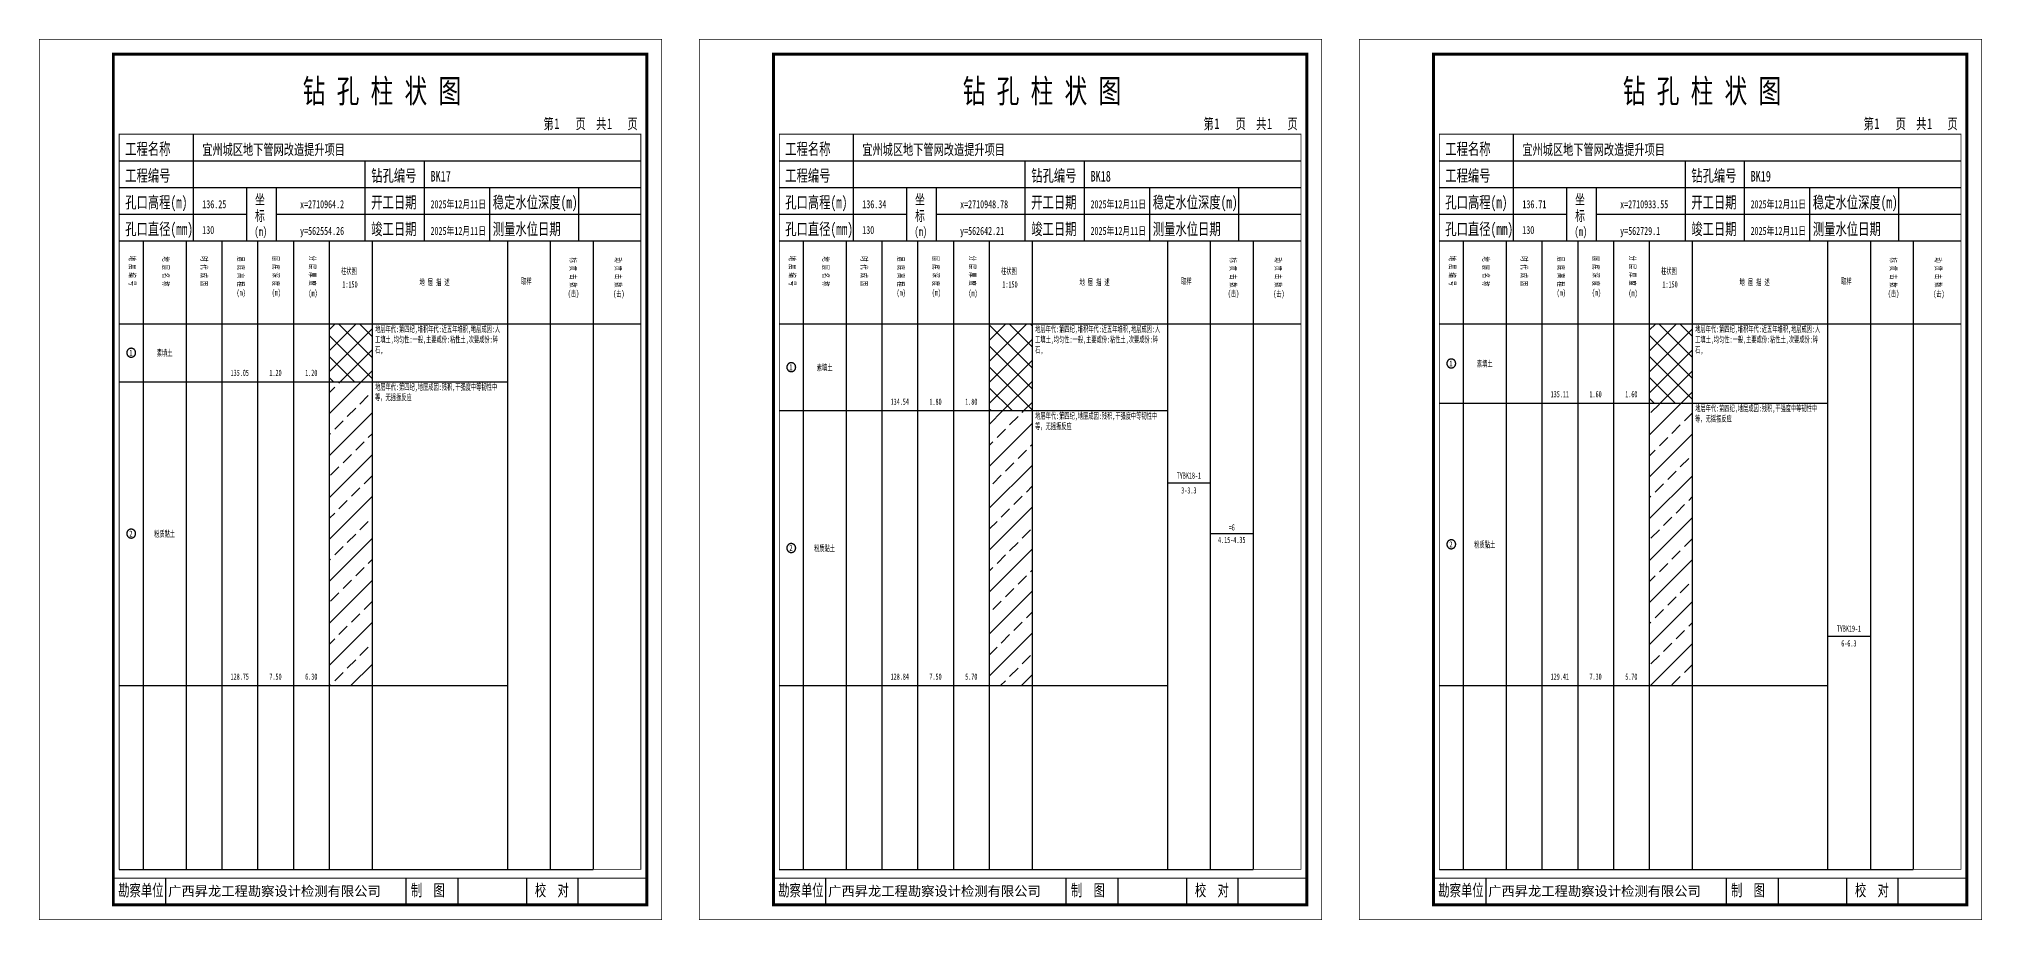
# Model space of a CAD drawing. Header units: millimetres. Extents: x 0 to 2711117, y 0 to 567555.
# Drawn here: x 6012 to 6668, y 0 to 297 of the extents above; entities that cross this region are included whole.
import ezdxf
from ezdxf.enums import TextEntityAlignment as Align

# ---------------------------------------------------------------- set-up
doc = ezdxf.new("R2010")
doc.units = ezdxf.units.MM
doc.layers.add('GICAD_POU_TEXTS', color=7, linetype='Continuous')
doc.layers.add('勘察点图例', color=7, linetype='Continuous')
doc.styles.add('HEAD_FONT', font='simfang.ttf', dxfattribs={"width": 0.6})
doc.styles.add('HEAD_FONT2', font='simfang.ttf', dxfattribs={"width": 0.6})
doc.styles.add('HT', font='simhei.ttf')
doc.styles.add('LZ_FONT', font='simfang.ttf', dxfattribs={"width": 0.7, "height": 8})
doc.styles.add('成果图图块', font='simfang.ttf', dxfattribs={"height": 2.5})
doc.styles.add('成果图表体', font='simfang.ttf', dxfattribs={"width": 0.6, "height": 2.1})
pattern_1 = [(45, (0, 0), (-3.535534, 3.535534), []), (135, (0, 0), (-3.535534, -3.535534), [])]
pattern_2 = [(45, (0, 0), (-7.071068, 7.071068), []), (45, (7.071, 0), (-7.071068, 7.071068), [4, -2])]

# ---------------------------------------------------------------- blocks, each defined once
blk = doc.blocks.new('BK17')
for p, q in [((52, 229), (52, 265)), ((27, 256), (203, 256)), ((110, 229), (110, 256)), ((130, 229), (130, 256)), ((27, 247), (203, 247)), ((70, 229), (70, 247)), ((80, 229), (80, 247)), ((152, 229), (152, 247)), ((182, 229), (182, 247)), ((27, 238), (70, 238)), ((80, 238), (203, 238)), ((27, 229), (35.05, 229)), ((35.05, 229), (35.05, 17)), ((35.05, 229), (49.53, 229)), ((49.53, 229), (49.53, 17)), ((49.53, 229), (61.6, 229)), ((61.6, 229), (61.6, 17)), ((61.6, 229), (73.68, 229)), ((73.68, 229), (73.68, 17)), ((73.68, 229), (85.75, 229)), ((85.75, 229), (85.75, 17)), ((85.75, 229), (97.82, 229)), ((97.82, 229), (97.82, 17)), ((97.82, 229), (112.3, 229)), ((112.3, 229), (112.3, 17)), ((112.3, 229), (157.93, 229)), ((157.93, 229), (157.93, 17)), ((157.93, 229), (172.42, 229)), ((172.42, 229), (172.42, 17)), ((172.42, 229), (186.9, 229)), ((186.9, 229), (186.9, 17)), ((186.9, 229), (203, 229)), ((27, 201), (203, 201)), ((27, 17), (35.05, 17)), ((35.05, 17), (49.53, 17)), ((42.74, 4.95), (42.74, 13.95)), ((42.74, 4.95), (42.74, 13.95)), ((49.53, 17), (61.6, 17)), ((61.6, 17), (73.68, 17)), ((73.68, 17), (85.75, 17)), ((85.75, 17), (97.82, 17)), ((97.82, 17), (112.3, 17)), ((112.3, 17), (157.93, 17)), ((123.83, 4.95), (123.83, 13.95)), ((141.38, 4.95), (141.38, 13.95)), ((157.93, 17), (172.42, 17)), ((164.48, 4.95), (164.48, 13.95)), ((172.42, 17), (186.9, 17)), ((181.84, 4.95), (181.84, 13.95)), ((181.84, 4.95), (181.84, 13.95))]:
    blk.add_line(p, q)
for points, const_width in [([(0, 0), (210, 0), (210, 297), (0, 297)], 0.25), ([(25, 5), (205, 5), (205, 292), (25, 292)], 1), ([(27, 265), (203, 265), (203, 17), (27, 17)], 0.3)]:
    blk.add_lwpolyline(points, close=True, dxfattribs=dict(const_width=const_width))
at = {"const_width": 0.3}
for points in [[(27, 229), (203, 229)], [(25, 14), (205, 14)]]:
    blk.add_lwpolyline(points, dxfattribs=at)
at = {"style": 'LZ_FONT', "width": 0.7}
for s, height, p in [('钻 孔 柱 状 图', 8, (88.9, 275.54)), ('第', 3.6, (170.12, 266.7)), ('1', 3.6, (173.78, 266.75)), ('页', 3.6, (180.96, 266.7)), ('共', 3.6, (187.88, 266.7)), ('1', 3.6, (191.54, 266.7)), ('页', 3.6, (198.44, 266.7)), ('工程名称', 4, (29, 258)), ('宜州城区地下管网改造提升项目', 3.6, (55, 258)), ('工程编号', 4, (29, 249)), ('钻孔编号', 4, (112, 249)), ('BK17', 3.6, (132, 249)), ('孔口高程(m)', 4, (29, 240)), ('136.25', 2.7, (55, 240)), ('坐', 3.5, (72.79, 241.24)), ('x=2710964.2', 2.7, (88, 240)), ('开工日期', 4, (112, 240)), ('2025年12月11日', 2.7, (132, 240)), ('稳定水位深度(m)', 4, (153, 240)), ('标', 3.5, (72.79, 235.7)), ('孔口直径(mm)', 4, (29, 231)), ('130', 2.7, (54.98, 231.31)), ('(m) ', 3, (72.59, 230.65)), ('y=562554.26', 2.7, (88, 231)), ('竣工日期', 4, (112, 231)), ('2025年12月11日', 2.7, (132, 231)), ('测量水位日期', 4, (153, 231)), ('勘察单位', 4, (26.65, 7.95)), ('制  图', 4, (125.4, 7.95)), ('校  对', 4, (167.22, 7.95))]:
    blk.add_text(s, height=height, dxfattribs=at).set_placement(p)
at = {"style": 'HT'}
blk.add_text('广西昇龙工程勘察设计检测有限公司', height=3.2865, dxfattribs=at).set_placement((43.48, 8.02))
at = {"char_height": 2.1, "width": 22.806, "attachment_point": 1, "rotation": 270, "style": 'HEAD_FONT'}
for s, insert in [('地 层 编 号', (32.46, 223.92)), ('地 层 名 称', (43.79, 223.76)), ('时 代 成 因', (56.67, 223.83)), ('层 底 高 程', (69.07, 223.71)), ('层 底 深 度', (80.9, 223.91)), ('分 层 厚 度', (93.26, 224.01)), ('标 贯 击 数', (181.21, 223.37)), ('动 贯 击 数', (196.38, 223.43))]:
    blk.add_mtext(s, dxfattribs=dict(at, insert=insert))
at = {"char_height": 2.1, "attachment_point": 1}
for s, insert, width, style in [('柱状图', (101.82, 219.87), 7.855, 'HEAD_FONT2'), ('地 层 描 述', (128.29, 216.11), 22.0781, 'HEAD_FONT2'), ('取样', (162.58, 216.44), 7.855, 'HEAD_FONT2'), ('(m)', (66.58, 212.56), 4.7944, 'HEAD_FONT'), ('(m)', (78.47, 212.61), 4.7944, 'HEAD_FONT'), ('(m)', (90.81, 212.43), 4.7944, 'HEAD_FONT'), ('1:150', (102.26, 215.36), 6.9223, 'HEAD_FONT2'), ('(击)', (178.33, 212.31), 7.855, 'HEAD_FONT2'), ('(击)', (193.64, 212.22), 7.855, 'HEAD_FONT2')]:
    blk.add_mtext(s, dxfattribs=dict(at, insert=insert, width=width, style=style))
blk = doc.blocks.new('BK17_0')
at = {"color": 7}
blk.add_polyline3d([(-1.5, 0.02, 0), (-1.5, -0.06, 0), (-1.49, -0.13, 0), (-1.48, -0.2, 0), (-1.47, -0.28, 0), (-1.46, -0.35, 0), (-1.44, -0.42, 0), (-1.41, -0.49, 0), (-1.39, -0.56, 0), (-1.36, -0.63, 0), (-1.32, -0.69, 0), (-1.29, -0.76, 0), (-1.25, -0.82, 0), (-1.2, -0.88, 0), (-1.16, -0.94, 0), (-1.11, -0.99, 0), (-1.06, -1.04, 0), (-1.01, -1.1, 0), (-0.95, -1.14, 0), (-0.89, -1.19, 0), (-0.83, -1.23, 0), (-0.77, -1.27, 0), (-0.71, -1.31, 0), (-0.64, -1.34, 0), (-0.57, -1.37, 0), (-0.51, -1.4, 0), (-0.44, -1.42, 0), (-0.36, -1.44, 0), (-0.29, -1.46, 0), (-0.22, -1.47, 0), (-0.15, -1.48, 0), (-0.07, -1.48, 0), (0, -1.48, 0), (0.07, -1.48, 0), (0.15, -1.48, 0), (0.22, -1.47, 0), (0.29, -1.46, 0), (0.36, -1.44, 0), (0.44, -1.42, 0), (0.51, -1.4, 0), (0.57, -1.37, 0), (0.64, -1.34, 0), (0.71, -1.31, 0), (0.77, -1.27, 0), (0.83, -1.23, 0), (0.89, -1.19, 0), (0.95, -1.14, 0), (1.01, -1.1, 0), (1.06, -1.04, 0), (1.11, -0.99, 0), (1.16, -0.94, 0), (1.2, -0.88, 0), (1.25, -0.82, 0), (1.29, -0.76, 0), (1.32, -0.69, 0), (1.36, -0.63, 0), (1.39, -0.56, 0), (1.41, -0.49, 0), (1.44, -0.42, 0), (1.46, -0.35, 0), (1.47, -0.28, 0), (1.48, -0.2, 0), (1.49, -0.13, 0), (1.5, -0.06, 0), (1.5, 0.02, 0), (1.5, 0.09, 0), (1.49, 0.16, 0), (1.48, 0.24, 0), (1.47, 0.31, 0), (1.46, 0.38, 0), (1.44, 0.45, 0), (1.41, 0.52, 0), (1.39, 0.59, 0), (1.36, 0.66, 0), (1.32, 0.72, 0), (1.29, 0.79, 0), (1.25, 0.85, 0), (1.2, 0.91, 0), (1.16, 0.97, 0), (1.11, 1.02, 0), (1.06, 1.08, 0), (1.01, 1.13, 0), (0.95, 1.18, 0), (0.89, 1.22, 0), (0.83, 1.26, 0), (0.77, 1.3, 0), (0.71, 1.34, 0), (0.64, 1.37, 0), (0.57, 1.4, 0), (0.51, 1.43, 0), (0.44, 1.45, 0), (0.36, 1.47, 0), (0.29, 1.49, 0), (0.22, 1.5, 0), (0.15, 1.51, 0), (0.07, 1.51, 0), (0, 1.52, 0), (-0.07, 1.51, 0), (-0.15, 1.51, 0), (-0.22, 1.5, 0), (-0.29, 1.49, 0), (-0.36, 1.47, 0), (-0.44, 1.45, 0), (-0.51, 1.43, 0), (-0.57, 1.4, 0), (-0.64, 1.37, 0), (-0.71, 1.34, 0), (-0.77, 1.3, 0), (-0.83, 1.26, 0), (-0.89, 1.22, 0), (-0.95, 1.18, 0), (-1.01, 1.13, 0), (-1.06, 1.08, 0), (-1.11, 1.02, 0), (-1.16, 0.97, 0), (-1.2, 0.91, 0), (-1.25, 0.85, 0), (-1.29, 0.79, 0), (-1.32, 0.72, 0), (-1.36, 0.66, 0), (-1.39, 0.59, 0), (-1.41, 0.52, 0), (-1.44, 0.45, 0), (-1.46, 0.38, 0), (-1.47, 0.31, 0), (-1.48, 0.24, 0), (-1.49, 0.16, 0), (-1.5, 0.09, 0), (-1.5, 0.02, 0)], dxfattribs=at)
at = {"layer": 'GICAD_POU_TEXTS', "color": 7, "style": '成果图图块', "width": 0.7}
blk.add_text('1', height=2, dxfattribs=at).set_placement((-0.09, -0.99), align=Align.CENTER)
blk = doc.blocks.new('BK17_1')
at = {"color": 7}
blk.add_polyline3d([(-1.5, 0.02, 0), (-1.5, -0.06, 0), (-1.49, -0.13, 0), (-1.48, -0.2, 0), (-1.47, -0.28, 0), (-1.46, -0.35, 0), (-1.44, -0.42, 0), (-1.41, -0.49, 0), (-1.39, -0.56, 0), (-1.36, -0.63, 0), (-1.32, -0.69, 0), (-1.29, -0.76, 0), (-1.25, -0.82, 0), (-1.2, -0.88, 0), (-1.16, -0.94, 0), (-1.11, -0.99, 0), (-1.06, -1.04, 0), (-1.01, -1.1, 0), (-0.95, -1.14, 0), (-0.89, -1.19, 0), (-0.83, -1.23, 0), (-0.77, -1.27, 0), (-0.71, -1.31, 0), (-0.64, -1.34, 0), (-0.57, -1.37, 0), (-0.51, -1.4, 0), (-0.44, -1.42, 0), (-0.36, -1.44, 0), (-0.29, -1.46, 0), (-0.22, -1.47, 0), (-0.15, -1.48, 0), (-0.07, -1.48, 0), (0, -1.48, 0), (0.07, -1.48, 0), (0.15, -1.48, 0), (0.22, -1.47, 0), (0.29, -1.46, 0), (0.36, -1.44, 0), (0.44, -1.42, 0), (0.51, -1.4, 0), (0.57, -1.37, 0), (0.64, -1.34, 0), (0.71, -1.31, 0), (0.77, -1.27, 0), (0.83, -1.23, 0), (0.89, -1.19, 0), (0.95, -1.14, 0), (1.01, -1.1, 0), (1.06, -1.04, 0), (1.11, -0.99, 0), (1.16, -0.94, 0), (1.2, -0.88, 0), (1.25, -0.82, 0), (1.29, -0.76, 0), (1.32, -0.69, 0), (1.36, -0.63, 0), (1.39, -0.56, 0), (1.41, -0.49, 0), (1.44, -0.42, 0), (1.46, -0.35, 0), (1.47, -0.28, 0), (1.48, -0.2, 0), (1.49, -0.13, 0), (1.5, -0.06, 0), (1.5, 0.02, 0), (1.5, 0.09, 0), (1.49, 0.16, 0), (1.48, 0.24, 0), (1.47, 0.31, 0), (1.46, 0.38, 0), (1.44, 0.45, 0), (1.41, 0.52, 0), (1.39, 0.59, 0), (1.36, 0.66, 0), (1.32, 0.72, 0), (1.29, 0.79, 0), (1.25, 0.85, 0), (1.2, 0.91, 0), (1.16, 0.97, 0), (1.11, 1.02, 0), (1.06, 1.08, 0), (1.01, 1.13, 0), (0.95, 1.18, 0), (0.89, 1.22, 0), (0.83, 1.26, 0), (0.77, 1.3, 0), (0.71, 1.34, 0), (0.64, 1.37, 0), (0.57, 1.4, 0), (0.51, 1.43, 0), (0.44, 1.45, 0), (0.36, 1.47, 0), (0.29, 1.49, 0), (0.22, 1.5, 0), (0.15, 1.51, 0), (0.07, 1.51, 0), (0, 1.52, 0), (-0.07, 1.51, 0), (-0.15, 1.51, 0), (-0.22, 1.5, 0), (-0.29, 1.49, 0), (-0.36, 1.47, 0), (-0.44, 1.45, 0), (-0.51, 1.43, 0), (-0.57, 1.4, 0), (-0.64, 1.37, 0), (-0.71, 1.34, 0), (-0.77, 1.3, 0), (-0.83, 1.26, 0), (-0.89, 1.22, 0), (-0.95, 1.18, 0), (-1.01, 1.13, 0), (-1.06, 1.08, 0), (-1.11, 1.02, 0), (-1.16, 0.97, 0), (-1.2, 0.91, 0), (-1.25, 0.85, 0), (-1.29, 0.79, 0), (-1.32, 0.72, 0), (-1.36, 0.66, 0), (-1.39, 0.59, 0), (-1.41, 0.52, 0), (-1.44, 0.45, 0), (-1.46, 0.38, 0), (-1.47, 0.31, 0), (-1.48, 0.24, 0), (-1.49, 0.16, 0), (-1.5, 0.09, 0), (-1.5, 0.02, 0)], dxfattribs=at)
at = {"layer": 'GICAD_POU_TEXTS', "color": 7, "style": '成果图图块', "width": 0.7}
blk.add_text('2', height=2, dxfattribs=at).set_placement((-0.09, -0.99), align=Align.CENTER)
blk = doc.blocks.new('BK18')
for p, q in [((52, 229), (52, 265)), ((27, 256), (203, 256)), ((110, 229), (110, 256)), ((130, 229), (130, 256)), ((27, 247), (203, 247)), ((70, 229), (70, 247)), ((80, 229), (80, 247)), ((152, 229), (152, 247)), ((182, 229), (182, 247)), ((27, 238), (70, 238)), ((80, 238), (203, 238)), ((27, 229), (35.05, 229)), ((35.05, 229), (35.05, 17)), ((35.05, 229), (49.53, 229)), ((49.53, 229), (49.53, 17)), ((49.53, 229), (61.6, 229)), ((61.6, 229), (61.6, 17)), ((61.6, 229), (73.68, 229)), ((73.68, 229), (73.68, 17)), ((73.68, 229), (85.75, 229)), ((85.75, 229), (85.75, 17)), ((85.75, 229), (97.82, 229)), ((97.82, 229), (97.82, 17)), ((97.82, 229), (112.3, 229)), ((112.3, 229), (112.3, 17)), ((112.3, 229), (157.93, 229)), ((157.93, 229), (157.93, 17)), ((157.93, 229), (172.42, 229)), ((172.42, 229), (172.42, 17)), ((172.42, 229), (186.9, 229)), ((186.9, 229), (186.9, 17)), ((186.9, 229), (203, 229)), ((27, 201), (203, 201)), ((27, 17), (35.05, 17)), ((35.05, 17), (49.53, 17)), ((42.74, 4.95), (42.74, 13.95)), ((42.74, 4.95), (42.74, 13.95)), ((49.53, 17), (61.6, 17)), ((61.6, 17), (73.68, 17)), ((73.68, 17), (85.75, 17)), ((85.75, 17), (97.82, 17)), ((97.82, 17), (112.3, 17)), ((112.3, 17), (157.93, 17)), ((123.83, 4.95), (123.83, 13.95)), ((141.38, 4.95), (141.38, 13.95)), ((157.93, 17), (172.42, 17)), ((164.48, 4.95), (164.48, 13.95)), ((172.42, 17), (186.9, 17)), ((181.84, 4.95), (181.84, 13.95)), ((181.84, 4.95), (181.84, 13.95))]:
    blk.add_line(p, q)
for points, const_width in [([(0, 0), (210, 0), (210, 297), (0, 297)], 0.25), ([(25, 5), (205, 5), (205, 292), (25, 292)], 1), ([(27, 265), (203, 265), (203, 17), (27, 17)], 0.3)]:
    blk.add_lwpolyline(points, close=True, dxfattribs=dict(const_width=const_width))
at = {"const_width": 0.3}
for points in [[(27, 229), (203, 229)], [(25, 14), (205, 14)]]:
    blk.add_lwpolyline(points, dxfattribs=at)
at = {"style": 'LZ_FONT', "width": 0.7}
for s, height, p in [('钻 孔 柱 状 图', 8, (88.9, 275.54)), ('第', 3.6, (170.12, 266.7)), ('1', 3.6, (173.78, 266.75)), ('页', 3.6, (180.96, 266.7)), ('共', 3.6, (187.88, 266.7)), ('1', 3.6, (191.54, 266.7)), ('页', 3.6, (198.44, 266.7)), ('工程名称', 4, (29, 258)), ('宜州城区地下管网改造提升项目', 3.6, (55, 258)), ('工程编号', 4, (29, 249)), ('钻孔编号', 4, (112, 249)), ('BK18', 3.6, (132, 249)), ('孔口高程(m)', 4, (29, 240)), ('136.34', 2.7, (55, 240)), ('坐', 3.5, (72.79, 241.24)), ('x=2710948.78', 2.7, (88, 240)), ('开工日期', 4, (112, 240)), ('2025年12月11日', 2.7, (132, 240)), ('稳定水位深度(m)', 4, (153, 240)), ('标', 3.5, (72.79, 235.7)), ('孔口直径(mm)', 4, (29, 231)), ('130', 2.7, (54.98, 231.31)), ('(m) ', 3, (72.59, 230.65)), ('y=562642.21', 2.7, (88, 231)), ('竣工日期', 4, (112, 231)), ('2025年12月11日', 2.7, (132, 231)), ('测量水位日期', 4, (153, 231)), ('勘察单位', 4, (26.65, 7.95)), ('制  图', 4, (125.4, 7.95)), ('校  对', 4, (167.22, 7.95))]:
    blk.add_text(s, height=height, dxfattribs=at).set_placement(p)
at = {"style": 'HT'}
blk.add_text('广西昇龙工程勘察设计检测有限公司', height=3.2865, dxfattribs=at).set_placement((43.48, 8.02))
at = {"char_height": 2.1, "width": 22.806, "attachment_point": 1, "rotation": 270, "style": 'HEAD_FONT'}
for s, insert in [('地 层 编 号', (32.46, 223.92)), ('地 层 名 称', (43.79, 223.76)), ('时 代 成 因', (56.67, 223.83)), ('层 底 高 程', (69.07, 223.71)), ('层 底 深 度', (80.9, 223.91)), ('分 层 厚 度', (93.26, 224.01)), ('标 贯 击 数', (181.21, 223.37)), ('动 贯 击 数', (196.38, 223.43))]:
    blk.add_mtext(s, dxfattribs=dict(at, insert=insert))
at = {"char_height": 2.1, "attachment_point": 1}
for s, insert, width, style in [('柱状图', (101.82, 219.87), 7.855, 'HEAD_FONT2'), ('地 层 描 述', (128.29, 216.11), 22.0781, 'HEAD_FONT2'), ('取样', (162.58, 216.44), 7.855, 'HEAD_FONT2'), ('(m)', (66.58, 212.56), 4.7944, 'HEAD_FONT'), ('(m)', (78.47, 212.61), 4.7944, 'HEAD_FONT'), ('(m)', (90.81, 212.43), 4.7944, 'HEAD_FONT'), ('1:150', (102.26, 215.36), 6.9223, 'HEAD_FONT2'), ('(击)', (178.33, 212.31), 7.855, 'HEAD_FONT2'), ('(击)', (193.64, 212.22), 7.855, 'HEAD_FONT2')]:
    blk.add_mtext(s, dxfattribs=dict(at, insert=insert, width=width, style=style))
blk = doc.blocks.new('BK18_0')
at = {"color": 7}
blk.add_polyline3d([(-1.5, 0.02, 0), (-1.5, -0.06, 0), (-1.49, -0.13, 0), (-1.48, -0.2, 0), (-1.47, -0.28, 0), (-1.46, -0.35, 0), (-1.44, -0.42, 0), (-1.41, -0.49, 0), (-1.39, -0.56, 0), (-1.36, -0.63, 0), (-1.32, -0.69, 0), (-1.29, -0.76, 0), (-1.25, -0.82, 0), (-1.2, -0.88, 0), (-1.16, -0.94, 0), (-1.11, -0.99, 0), (-1.06, -1.04, 0), (-1.01, -1.1, 0), (-0.95, -1.14, 0), (-0.89, -1.19, 0), (-0.83, -1.23, 0), (-0.77, -1.27, 0), (-0.71, -1.31, 0), (-0.64, -1.34, 0), (-0.57, -1.37, 0), (-0.51, -1.4, 0), (-0.44, -1.42, 0), (-0.36, -1.44, 0), (-0.29, -1.46, 0), (-0.22, -1.47, 0), (-0.15, -1.48, 0), (-0.07, -1.48, 0), (0, -1.48, 0), (0.07, -1.48, 0), (0.15, -1.48, 0), (0.22, -1.47, 0), (0.29, -1.46, 0), (0.36, -1.44, 0), (0.44, -1.42, 0), (0.51, -1.4, 0), (0.57, -1.37, 0), (0.64, -1.34, 0), (0.71, -1.31, 0), (0.77, -1.27, 0), (0.83, -1.23, 0), (0.89, -1.19, 0), (0.95, -1.14, 0), (1.01, -1.1, 0), (1.06, -1.04, 0), (1.11, -0.99, 0), (1.16, -0.94, 0), (1.2, -0.88, 0), (1.25, -0.82, 0), (1.29, -0.76, 0), (1.32, -0.69, 0), (1.36, -0.63, 0), (1.39, -0.56, 0), (1.41, -0.49, 0), (1.44, -0.42, 0), (1.46, -0.35, 0), (1.47, -0.28, 0), (1.48, -0.2, 0), (1.49, -0.13, 0), (1.5, -0.06, 0), (1.5, 0.02, 0), (1.5, 0.09, 0), (1.49, 0.16, 0), (1.48, 0.24, 0), (1.47, 0.31, 0), (1.46, 0.38, 0), (1.44, 0.45, 0), (1.41, 0.52, 0), (1.39, 0.59, 0), (1.36, 0.66, 0), (1.32, 0.72, 0), (1.29, 0.79, 0), (1.25, 0.85, 0), (1.2, 0.91, 0), (1.16, 0.97, 0), (1.11, 1.02, 0), (1.06, 1.08, 0), (1.01, 1.13, 0), (0.95, 1.18, 0), (0.89, 1.22, 0), (0.83, 1.26, 0), (0.77, 1.3, 0), (0.71, 1.34, 0), (0.64, 1.37, 0), (0.57, 1.4, 0), (0.51, 1.43, 0), (0.44, 1.45, 0), (0.36, 1.47, 0), (0.29, 1.49, 0), (0.22, 1.5, 0), (0.15, 1.51, 0), (0.07, 1.51, 0), (0, 1.52, 0), (-0.07, 1.51, 0), (-0.15, 1.51, 0), (-0.22, 1.5, 0), (-0.29, 1.49, 0), (-0.36, 1.47, 0), (-0.44, 1.45, 0), (-0.51, 1.43, 0), (-0.57, 1.4, 0), (-0.64, 1.37, 0), (-0.71, 1.34, 0), (-0.77, 1.3, 0), (-0.83, 1.26, 0), (-0.89, 1.22, 0), (-0.95, 1.18, 0), (-1.01, 1.13, 0), (-1.06, 1.08, 0), (-1.11, 1.02, 0), (-1.16, 0.97, 0), (-1.2, 0.91, 0), (-1.25, 0.85, 0), (-1.29, 0.79, 0), (-1.32, 0.72, 0), (-1.36, 0.66, 0), (-1.39, 0.59, 0), (-1.41, 0.52, 0), (-1.44, 0.45, 0), (-1.46, 0.38, 0), (-1.47, 0.31, 0), (-1.48, 0.24, 0), (-1.49, 0.16, 0), (-1.5, 0.09, 0), (-1.5, 0.02, 0)], dxfattribs=at)
at = {"layer": 'GICAD_POU_TEXTS', "color": 7, "style": '成果图图块', "width": 0.7}
blk.add_text('1', height=2, dxfattribs=at).set_placement((-0.09, -0.99), align=Align.CENTER)
blk = doc.blocks.new('BK18_1')
at = {"color": 7}
blk.add_polyline3d([(-1.5, 0.02, 0), (-1.5, -0.06, 0), (-1.49, -0.13, 0), (-1.48, -0.2, 0), (-1.47, -0.28, 0), (-1.46, -0.35, 0), (-1.44, -0.42, 0), (-1.41, -0.49, 0), (-1.39, -0.56, 0), (-1.36, -0.63, 0), (-1.32, -0.69, 0), (-1.29, -0.76, 0), (-1.25, -0.82, 0), (-1.2, -0.88, 0), (-1.16, -0.94, 0), (-1.11, -0.99, 0), (-1.06, -1.04, 0), (-1.01, -1.1, 0), (-0.95, -1.14, 0), (-0.89, -1.19, 0), (-0.83, -1.23, 0), (-0.77, -1.27, 0), (-0.71, -1.31, 0), (-0.64, -1.34, 0), (-0.57, -1.37, 0), (-0.51, -1.4, 0), (-0.44, -1.42, 0), (-0.36, -1.44, 0), (-0.29, -1.46, 0), (-0.22, -1.47, 0), (-0.15, -1.48, 0), (-0.07, -1.48, 0), (0, -1.48, 0), (0.07, -1.48, 0), (0.15, -1.48, 0), (0.22, -1.47, 0), (0.29, -1.46, 0), (0.36, -1.44, 0), (0.44, -1.42, 0), (0.51, -1.4, 0), (0.57, -1.37, 0), (0.64, -1.34, 0), (0.71, -1.31, 0), (0.77, -1.27, 0), (0.83, -1.23, 0), (0.89, -1.19, 0), (0.95, -1.14, 0), (1.01, -1.1, 0), (1.06, -1.04, 0), (1.11, -0.99, 0), (1.16, -0.94, 0), (1.2, -0.88, 0), (1.25, -0.82, 0), (1.29, -0.76, 0), (1.32, -0.69, 0), (1.36, -0.63, 0), (1.39, -0.56, 0), (1.41, -0.49, 0), (1.44, -0.42, 0), (1.46, -0.35, 0), (1.47, -0.28, 0), (1.48, -0.2, 0), (1.49, -0.13, 0), (1.5, -0.06, 0), (1.5, 0.02, 0), (1.5, 0.09, 0), (1.49, 0.16, 0), (1.48, 0.24, 0), (1.47, 0.31, 0), (1.46, 0.38, 0), (1.44, 0.45, 0), (1.41, 0.52, 0), (1.39, 0.59, 0), (1.36, 0.66, 0), (1.32, 0.72, 0), (1.29, 0.79, 0), (1.25, 0.85, 0), (1.2, 0.91, 0), (1.16, 0.97, 0), (1.11, 1.02, 0), (1.06, 1.08, 0), (1.01, 1.13, 0), (0.95, 1.18, 0), (0.89, 1.22, 0), (0.83, 1.26, 0), (0.77, 1.3, 0), (0.71, 1.34, 0), (0.64, 1.37, 0), (0.57, 1.4, 0), (0.51, 1.43, 0), (0.44, 1.45, 0), (0.36, 1.47, 0), (0.29, 1.49, 0), (0.22, 1.5, 0), (0.15, 1.51, 0), (0.07, 1.51, 0), (0, 1.52, 0), (-0.07, 1.51, 0), (-0.15, 1.51, 0), (-0.22, 1.5, 0), (-0.29, 1.49, 0), (-0.36, 1.47, 0), (-0.44, 1.45, 0), (-0.51, 1.43, 0), (-0.57, 1.4, 0), (-0.64, 1.37, 0), (-0.71, 1.34, 0), (-0.77, 1.3, 0), (-0.83, 1.26, 0), (-0.89, 1.22, 0), (-0.95, 1.18, 0), (-1.01, 1.13, 0), (-1.06, 1.08, 0), (-1.11, 1.02, 0), (-1.16, 0.97, 0), (-1.2, 0.91, 0), (-1.25, 0.85, 0), (-1.29, 0.79, 0), (-1.32, 0.72, 0), (-1.36, 0.66, 0), (-1.39, 0.59, 0), (-1.41, 0.52, 0), (-1.44, 0.45, 0), (-1.46, 0.38, 0), (-1.47, 0.31, 0), (-1.48, 0.24, 0), (-1.49, 0.16, 0), (-1.5, 0.09, 0), (-1.5, 0.02, 0)], dxfattribs=at)
at = {"layer": 'GICAD_POU_TEXTS', "color": 7, "style": '成果图图块', "width": 0.7}
blk.add_text('2', height=2, dxfattribs=at).set_placement((-0.09, -0.99), align=Align.CENTER)
blk = doc.blocks.new('BK19')
for p, q in [((52, 229), (52, 265)), ((27, 256), (203, 256)), ((110, 229), (110, 256)), ((130, 229), (130, 256)), ((27, 247), (203, 247)), ((70, 229), (70, 247)), ((80, 229), (80, 247)), ((152, 229), (152, 247)), ((182, 229), (182, 247)), ((27, 238), (70, 238)), ((80, 238), (203, 238)), ((27, 229), (35.05, 229)), ((35.05, 229), (35.05, 17)), ((35.05, 229), (49.53, 229)), ((49.53, 229), (49.53, 17)), ((49.53, 229), (61.6, 229)), ((61.6, 229), (61.6, 17)), ((61.6, 229), (73.68, 229)), ((73.68, 229), (73.68, 17)), ((73.68, 229), (85.75, 229)), ((85.75, 229), (85.75, 17)), ((85.75, 229), (97.82, 229)), ((97.82, 229), (97.82, 17)), ((97.82, 229), (112.3, 229)), ((112.3, 229), (112.3, 17)), ((112.3, 229), (157.93, 229)), ((157.93, 229), (157.93, 17)), ((157.93, 229), (172.42, 229)), ((172.42, 229), (172.42, 17)), ((172.42, 229), (186.9, 229)), ((186.9, 229), (186.9, 17)), ((186.9, 229), (203, 229)), ((27, 201), (203, 201)), ((27, 17), (35.05, 17)), ((35.05, 17), (49.53, 17)), ((42.74, 4.95), (42.74, 13.95)), ((42.74, 4.95), (42.74, 13.95)), ((49.53, 17), (61.6, 17)), ((61.6, 17), (73.68, 17)), ((73.68, 17), (85.75, 17)), ((85.75, 17), (97.82, 17)), ((97.82, 17), (112.3, 17)), ((112.3, 17), (157.93, 17)), ((123.83, 4.95), (123.83, 13.95)), ((141.38, 4.95), (141.38, 13.95)), ((157.93, 17), (172.42, 17)), ((164.48, 4.95), (164.48, 13.95)), ((172.42, 17), (186.9, 17)), ((181.84, 4.95), (181.84, 13.95)), ((181.84, 4.95), (181.84, 13.95))]:
    blk.add_line(p, q)
for points, const_width in [([(0, 0), (210, 0), (210, 297), (0, 297)], 0.25), ([(25, 5), (205, 5), (205, 292), (25, 292)], 1), ([(27, 265), (203, 265), (203, 17), (27, 17)], 0.3)]:
    blk.add_lwpolyline(points, close=True, dxfattribs=dict(const_width=const_width))
at = {"const_width": 0.3}
for points in [[(27, 229), (203, 229)], [(25, 14), (205, 14)]]:
    blk.add_lwpolyline(points, dxfattribs=at)
at = {"style": 'LZ_FONT', "width": 0.7}
for s, height, p in [('钻 孔 柱 状 图', 8, (88.9, 275.54)), ('第', 3.6, (170.12, 266.7)), ('1', 3.6, (173.78, 266.75)), ('页', 3.6, (180.96, 266.7)), ('共', 3.6, (187.88, 266.7)), ('1', 3.6, (191.54, 266.7)), ('页', 3.6, (198.44, 266.7)), ('工程名称', 4, (29, 258)), ('宜州城区地下管网改造提升项目', 3.6, (55, 258)), ('工程编号', 4, (29, 249)), ('钻孔编号', 4, (112, 249)), ('BK19', 3.6, (132, 249)), ('孔口高程(m)', 4, (29, 240)), ('136.71', 2.7, (55, 240)), ('坐', 3.5, (72.79, 241.24)), ('x=2710933.55', 2.7, (88, 240)), ('开工日期', 4, (112, 240)), ('2025年12月11日', 2.7, (132, 240)), ('稳定水位深度(m)', 4, (153, 240)), ('标', 3.5, (72.79, 235.7)), ('孔口直径(mm)', 4, (29, 231)), ('130', 2.7, (54.98, 231.31)), ('(m) ', 3, (72.59, 230.65)), ('y=562729.1', 2.7, (88, 231)), ('竣工日期', 4, (112, 231)), ('2025年12月11日', 2.7, (132, 231)), ('测量水位日期', 4, (153, 231)), ('勘察单位', 4, (26.65, 7.95)), ('制  图', 4, (125.4, 7.95)), ('校  对', 4, (167.22, 7.95))]:
    blk.add_text(s, height=height, dxfattribs=at).set_placement(p)
at = {"style": 'HT'}
blk.add_text('广西昇龙工程勘察设计检测有限公司', height=3.2865, dxfattribs=at).set_placement((43.48, 8.02))
at = {"char_height": 2.1, "width": 22.806, "attachment_point": 1, "rotation": 270, "style": 'HEAD_FONT'}
for s, insert in [('地 层 编 号', (32.46, 223.92)), ('地 层 名 称', (43.79, 223.76)), ('时 代 成 因', (56.67, 223.83)), ('层 底 高 程', (69.07, 223.71)), ('层 底 深 度', (80.9, 223.91)), ('分 层 厚 度', (93.26, 224.01)), ('标 贯 击 数', (181.21, 223.37)), ('动 贯 击 数', (196.38, 223.43))]:
    blk.add_mtext(s, dxfattribs=dict(at, insert=insert))
at = {"char_height": 2.1, "attachment_point": 1}
for s, insert, width, style in [('柱状图', (101.82, 219.87), 7.855, 'HEAD_FONT2'), ('地 层 描 述', (128.29, 216.11), 22.0781, 'HEAD_FONT2'), ('取样', (162.58, 216.44), 7.855, 'HEAD_FONT2'), ('(m)', (66.58, 212.56), 4.7944, 'HEAD_FONT'), ('(m)', (78.47, 212.61), 4.7944, 'HEAD_FONT'), ('(m)', (90.81, 212.43), 4.7944, 'HEAD_FONT'), ('1:150', (102.26, 215.36), 6.9223, 'HEAD_FONT2'), ('(击)', (178.33, 212.31), 7.855, 'HEAD_FONT2'), ('(击)', (193.64, 212.22), 7.855, 'HEAD_FONT2')]:
    blk.add_mtext(s, dxfattribs=dict(at, insert=insert, width=width, style=style))
blk = doc.blocks.new('BK19_0')
at = {"color": 7}
blk.add_polyline3d([(-1.5, 0.02, 0), (-1.5, -0.06, 0), (-1.49, -0.13, 0), (-1.48, -0.2, 0), (-1.47, -0.28, 0), (-1.46, -0.35, 0), (-1.44, -0.42, 0), (-1.41, -0.49, 0), (-1.39, -0.56, 0), (-1.36, -0.63, 0), (-1.32, -0.69, 0), (-1.29, -0.76, 0), (-1.25, -0.82, 0), (-1.2, -0.88, 0), (-1.16, -0.94, 0), (-1.11, -0.99, 0), (-1.06, -1.04, 0), (-1.01, -1.1, 0), (-0.95, -1.14, 0), (-0.89, -1.19, 0), (-0.83, -1.23, 0), (-0.77, -1.27, 0), (-0.71, -1.31, 0), (-0.64, -1.34, 0), (-0.57, -1.37, 0), (-0.51, -1.4, 0), (-0.44, -1.42, 0), (-0.36, -1.44, 0), (-0.29, -1.46, 0), (-0.22, -1.47, 0), (-0.15, -1.48, 0), (-0.07, -1.48, 0), (0, -1.48, 0), (0.07, -1.48, 0), (0.15, -1.48, 0), (0.22, -1.47, 0), (0.29, -1.46, 0), (0.36, -1.44, 0), (0.44, -1.42, 0), (0.51, -1.4, 0), (0.57, -1.37, 0), (0.64, -1.34, 0), (0.71, -1.31, 0), (0.77, -1.27, 0), (0.83, -1.23, 0), (0.89, -1.19, 0), (0.95, -1.14, 0), (1.01, -1.1, 0), (1.06, -1.04, 0), (1.11, -0.99, 0), (1.16, -0.94, 0), (1.2, -0.88, 0), (1.25, -0.82, 0), (1.29, -0.76, 0), (1.32, -0.69, 0), (1.36, -0.63, 0), (1.39, -0.56, 0), (1.41, -0.49, 0), (1.44, -0.42, 0), (1.46, -0.35, 0), (1.47, -0.28, 0), (1.48, -0.2, 0), (1.49, -0.13, 0), (1.5, -0.06, 0), (1.5, 0.02, 0), (1.5, 0.09, 0), (1.49, 0.16, 0), (1.48, 0.24, 0), (1.47, 0.31, 0), (1.46, 0.38, 0), (1.44, 0.45, 0), (1.41, 0.52, 0), (1.39, 0.59, 0), (1.36, 0.66, 0), (1.32, 0.72, 0), (1.29, 0.79, 0), (1.25, 0.85, 0), (1.2, 0.91, 0), (1.16, 0.97, 0), (1.11, 1.02, 0), (1.06, 1.08, 0), (1.01, 1.13, 0), (0.95, 1.18, 0), (0.89, 1.22, 0), (0.83, 1.26, 0), (0.77, 1.3, 0), (0.71, 1.34, 0), (0.64, 1.37, 0), (0.57, 1.4, 0), (0.51, 1.43, 0), (0.44, 1.45, 0), (0.36, 1.47, 0), (0.29, 1.49, 0), (0.22, 1.5, 0), (0.15, 1.51, 0), (0.07, 1.51, 0), (0, 1.52, 0), (-0.07, 1.51, 0), (-0.15, 1.51, 0), (-0.22, 1.5, 0), (-0.29, 1.49, 0), (-0.36, 1.47, 0), (-0.44, 1.45, 0), (-0.51, 1.43, 0), (-0.57, 1.4, 0), (-0.64, 1.37, 0), (-0.71, 1.34, 0), (-0.77, 1.3, 0), (-0.83, 1.26, 0), (-0.89, 1.22, 0), (-0.95, 1.18, 0), (-1.01, 1.13, 0), (-1.06, 1.08, 0), (-1.11, 1.02, 0), (-1.16, 0.97, 0), (-1.2, 0.91, 0), (-1.25, 0.85, 0), (-1.29, 0.79, 0), (-1.32, 0.72, 0), (-1.36, 0.66, 0), (-1.39, 0.59, 0), (-1.41, 0.52, 0), (-1.44, 0.45, 0), (-1.46, 0.38, 0), (-1.47, 0.31, 0), (-1.48, 0.24, 0), (-1.49, 0.16, 0), (-1.5, 0.09, 0), (-1.5, 0.02, 0)], dxfattribs=at)
at = {"layer": 'GICAD_POU_TEXTS', "color": 7, "style": '成果图图块', "width": 0.7}
blk.add_text('1', height=2, dxfattribs=at).set_placement((-0.09, -0.99), align=Align.CENTER)
blk = doc.blocks.new('BK19_1')
at = {"color": 7}
blk.add_polyline3d([(-1.5, 0.02, 0), (-1.5, -0.06, 0), (-1.49, -0.13, 0), (-1.48, -0.2, 0), (-1.47, -0.28, 0), (-1.46, -0.35, 0), (-1.44, -0.42, 0), (-1.41, -0.49, 0), (-1.39, -0.56, 0), (-1.36, -0.63, 0), (-1.32, -0.69, 0), (-1.29, -0.76, 0), (-1.25, -0.82, 0), (-1.2, -0.88, 0), (-1.16, -0.94, 0), (-1.11, -0.99, 0), (-1.06, -1.04, 0), (-1.01, -1.1, 0), (-0.95, -1.14, 0), (-0.89, -1.19, 0), (-0.83, -1.23, 0), (-0.77, -1.27, 0), (-0.71, -1.31, 0), (-0.64, -1.34, 0), (-0.57, -1.37, 0), (-0.51, -1.4, 0), (-0.44, -1.42, 0), (-0.36, -1.44, 0), (-0.29, -1.46, 0), (-0.22, -1.47, 0), (-0.15, -1.48, 0), (-0.07, -1.48, 0), (0, -1.48, 0), (0.07, -1.48, 0), (0.15, -1.48, 0), (0.22, -1.47, 0), (0.29, -1.46, 0), (0.36, -1.44, 0), (0.44, -1.42, 0), (0.51, -1.4, 0), (0.57, -1.37, 0), (0.64, -1.34, 0), (0.71, -1.31, 0), (0.77, -1.27, 0), (0.83, -1.23, 0), (0.89, -1.19, 0), (0.95, -1.14, 0), (1.01, -1.1, 0), (1.06, -1.04, 0), (1.11, -0.99, 0), (1.16, -0.94, 0), (1.2, -0.88, 0), (1.25, -0.82, 0), (1.29, -0.76, 0), (1.32, -0.69, 0), (1.36, -0.63, 0), (1.39, -0.56, 0), (1.41, -0.49, 0), (1.44, -0.42, 0), (1.46, -0.35, 0), (1.47, -0.28, 0), (1.48, -0.2, 0), (1.49, -0.13, 0), (1.5, -0.06, 0), (1.5, 0.02, 0), (1.5, 0.09, 0), (1.49, 0.16, 0), (1.48, 0.24, 0), (1.47, 0.31, 0), (1.46, 0.38, 0), (1.44, 0.45, 0), (1.41, 0.52, 0), (1.39, 0.59, 0), (1.36, 0.66, 0), (1.32, 0.72, 0), (1.29, 0.79, 0), (1.25, 0.85, 0), (1.2, 0.91, 0), (1.16, 0.97, 0), (1.11, 1.02, 0), (1.06, 1.08, 0), (1.01, 1.13, 0), (0.95, 1.18, 0), (0.89, 1.22, 0), (0.83, 1.26, 0), (0.77, 1.3, 0), (0.71, 1.34, 0), (0.64, 1.37, 0), (0.57, 1.4, 0), (0.51, 1.43, 0), (0.44, 1.45, 0), (0.36, 1.47, 0), (0.29, 1.49, 0), (0.22, 1.5, 0), (0.15, 1.51, 0), (0.07, 1.51, 0), (0, 1.52, 0), (-0.07, 1.51, 0), (-0.15, 1.51, 0), (-0.22, 1.5, 0), (-0.29, 1.49, 0), (-0.36, 1.47, 0), (-0.44, 1.45, 0), (-0.51, 1.43, 0), (-0.57, 1.4, 0), (-0.64, 1.37, 0), (-0.71, 1.34, 0), (-0.77, 1.3, 0), (-0.83, 1.26, 0), (-0.89, 1.22, 0), (-0.95, 1.18, 0), (-1.01, 1.13, 0), (-1.06, 1.08, 0), (-1.11, 1.02, 0), (-1.16, 0.97, 0), (-1.2, 0.91, 0), (-1.25, 0.85, 0), (-1.29, 0.79, 0), (-1.32, 0.72, 0), (-1.36, 0.66, 0), (-1.39, 0.59, 0), (-1.41, 0.52, 0), (-1.44, 0.45, 0), (-1.46, 0.38, 0), (-1.47, 0.31, 0), (-1.48, 0.24, 0), (-1.49, 0.16, 0), (-1.5, 0.09, 0), (-1.5, 0.02, 0)], dxfattribs=at)
at = {"layer": 'GICAD_POU_TEXTS', "color": 7, "style": '成果图图块', "width": 0.7}
blk.add_text('2', height=2, dxfattribs=at).set_placement((-0.09, -0.99), align=Align.CENTER)

msp = doc.modelspace()

# ---------------------------------------------------------------- hatches: boundary and pattern name
at = {"layer": '勘察点图例'}
h = msp.add_hatch(dxfattribs=at)
h.set_pattern_fill('GKSTT', color=256, scale=0.5, style=0, pattern_type=2)
h.set_pattern_definition(pattern_1)
h.paths.add_polyline_path([(6110.35, 181.48), (6124.84, 181.48), (6124.84, 201), (6110.35, 201)])
h = msp.add_hatch(dxfattribs=at)
h.set_pattern_fill('GKSTT', color=256, scale=0.5, style=0, pattern_type=2)
h.set_pattern_definition(pattern_1)
h.paths.add_polyline_path([(6333.04, 171.72), (6347.53, 171.72), (6347.53, 201), (6333.04, 201)])
h = msp.add_hatch(dxfattribs=at)
h.set_pattern_fill('GKSTT', color=256, scale=0.5, style=0, pattern_type=2)
h.set_pattern_definition(pattern_1)
h.paths.add_polyline_path([(6555.73, 174.26), (6570.21, 174.26), (6570.21, 201), (6555.73, 201)])
h = msp.add_hatch(dxfattribs=at)
h.set_pattern_fill('GKFZNT', color=256, scale=0.5, style=0, pattern_type=2)
h.set_pattern_definition(pattern_2)
h.paths.add_polyline_path([(6110.35, 79), (6124.84, 79), (6124.84, 181.48), (6110.35, 181.48)])
h = msp.add_hatch(dxfattribs=at)
h.set_pattern_fill('GKFZNT', color=256, scale=0.5, style=0, pattern_type=2)
h.set_pattern_definition(pattern_2)
h.paths.add_polyline_path([(6333.04, 79), (6347.53, 79), (6347.53, 171.72), (6333.04, 171.72)])
h = msp.add_hatch(dxfattribs=at)
h.set_pattern_fill('GKFZNT', color=256, scale=0.5, style=0, pattern_type=2)
h.set_pattern_definition(pattern_2)
h.paths.add_polyline_path([(6555.73, 79), (6570.21, 79), (6570.21, 174.26), (6555.73, 174.26)])

# ---------------------------------------------------------------- linework, layer by layer
for p, q in [((6039.54, 181.48), (6124.84, 181.48)), ((6124.84, 181.48), (6170.47, 181.48)), ((6262.22, 171.72), (6347.53, 171.72)), ((6347.53, 171.72), (6393.16, 171.72)), ((6484.91, 174.26), (6570.21, 174.26)), ((6570.21, 174.26), (6615.84, 174.26)), ((6393.16, 147.32), (6407.64, 147.32)), ((6407.64, 130.24), (6422.13, 130.24)), ((6615.84, 95.71), (6630.33, 95.71)), ((6039.54, 79), (6124.84, 79)), ((6124.84, 79), (6170.47, 79)), ((6262.22, 79), (6347.53, 79)), ((6347.53, 79), (6393.16, 79)), ((6484.91, 79), (6570.21, 79)), ((6570.21, 79), (6615.84, 79))]:
    msp.add_line(p, q, dxfattribs=at)

# ---------------------------------------------------------------- block references
for name, p in [('BK17', (6012.54, 0)), ('BK18', (6235.22, 0)), ('BK19', (6457.91, 0)), ('BK17_0', (6043.56, 191.24)), ('BK18_0', (6266.25, 186.36)), ('BK19_0', (6488.93, 187.63)), ('BK17_1', (6043.56, 130.24)), ('BK18_1', (6266.25, 125.36)), ('BK19_1', (6488.93, 126.63))]:
    msp.add_blockref(name, p, dxfattribs=at)

# ---------------------------------------------------------------- texts
at = {"layer": '勘察点图例', "style": '成果图表体', "width": 0.6}
for s, p in [('素填土', (6054.83, 191.24)), ('135.05', (6080.18, 184.48)), ('1.20', (6092.25, 184.48)), ('1.20', (6104.32, 184.48)), ('素填土', (6277.51, 186.36)), ('素填土', (6500.2, 187.63)), ('135.11', (6525.55, 177.26)), ('1.60', (6537.62, 177.26)), ('1.60', (6549.69, 177.26)), ('134.54', (6302.86, 174.72)), ('1.80', (6314.93, 174.72)), ('1.80', (6327, 174.72)), ('TYBK18-1', (6400.4, 149.82)), ('3-3.3', (6400.4, 144.82)), ('粉质黏土', (6054.83, 130.24)), ('=6', (6414.88, 132.34)), ('粉质黏土', (6277.51, 125.36)), ('4.15-4.35', (6414.88, 128.14)), ('粉质黏土', (6500.2, 126.63)), ('TYBK19-1', (6623.08, 98.21)), ('6-6.3', (6623.08, 93.21)), ('128.75', (6080.18, 82)), ('7.50', (6092.25, 82)), ('6.30', (6104.32, 82)), ('128.84', (6302.86, 82)), ('7.50', (6314.93, 82)), ('5.70', (6327, 82)), ('129.41', (6525.55, 82)), ('7.30', (6537.62, 82)), ('5.70', (6549.69, 82))]:
    msp.add_text(s, height=2.1, dxfattribs=at).set_placement(p, align=Align.MIDDLE)
at = {"layer": '勘察点图例', "char_height": 2.1, "width": 43.6296, "attachment_point": 1, "style": '成果图表体'}
for s, insert in [('地层年代:第四纪,堆积年代:近五年堆积,地层成因:人工填土,均匀性:一般,主要成份:粘性土,次要成份:碎石,', (6125.84, 200.3)), ('地层年代:第四纪,堆积年代:近五年堆积,地层成因:人工填土,均匀性:一般,主要成份:粘性土,次要成份:碎石,', (6348.53, 200.3)), ('地层年代:第四纪,堆积年代:近五年堆积,地层成因:人工填土,均匀性:一般,主要成份:粘性土,次要成份:碎石,', (6571.21, 200.3)), ('地层年代:第四纪,地层成因:残积,干强度中等韧性中等，无摇振反应', (6125.84, 180.78)), ('地层年代:第四纪,地层成因:残积,干强度中等韧性中等，无摇振反应', (6348.53, 171.02)), ('地层年代:第四纪,地层成因:残积,干强度中等韧性中等，无摇振反应', (6571.21, 173.56))]:
    msp.add_mtext(s, dxfattribs=dict(at, insert=insert))

doc.saveas('drawing.dxf')
